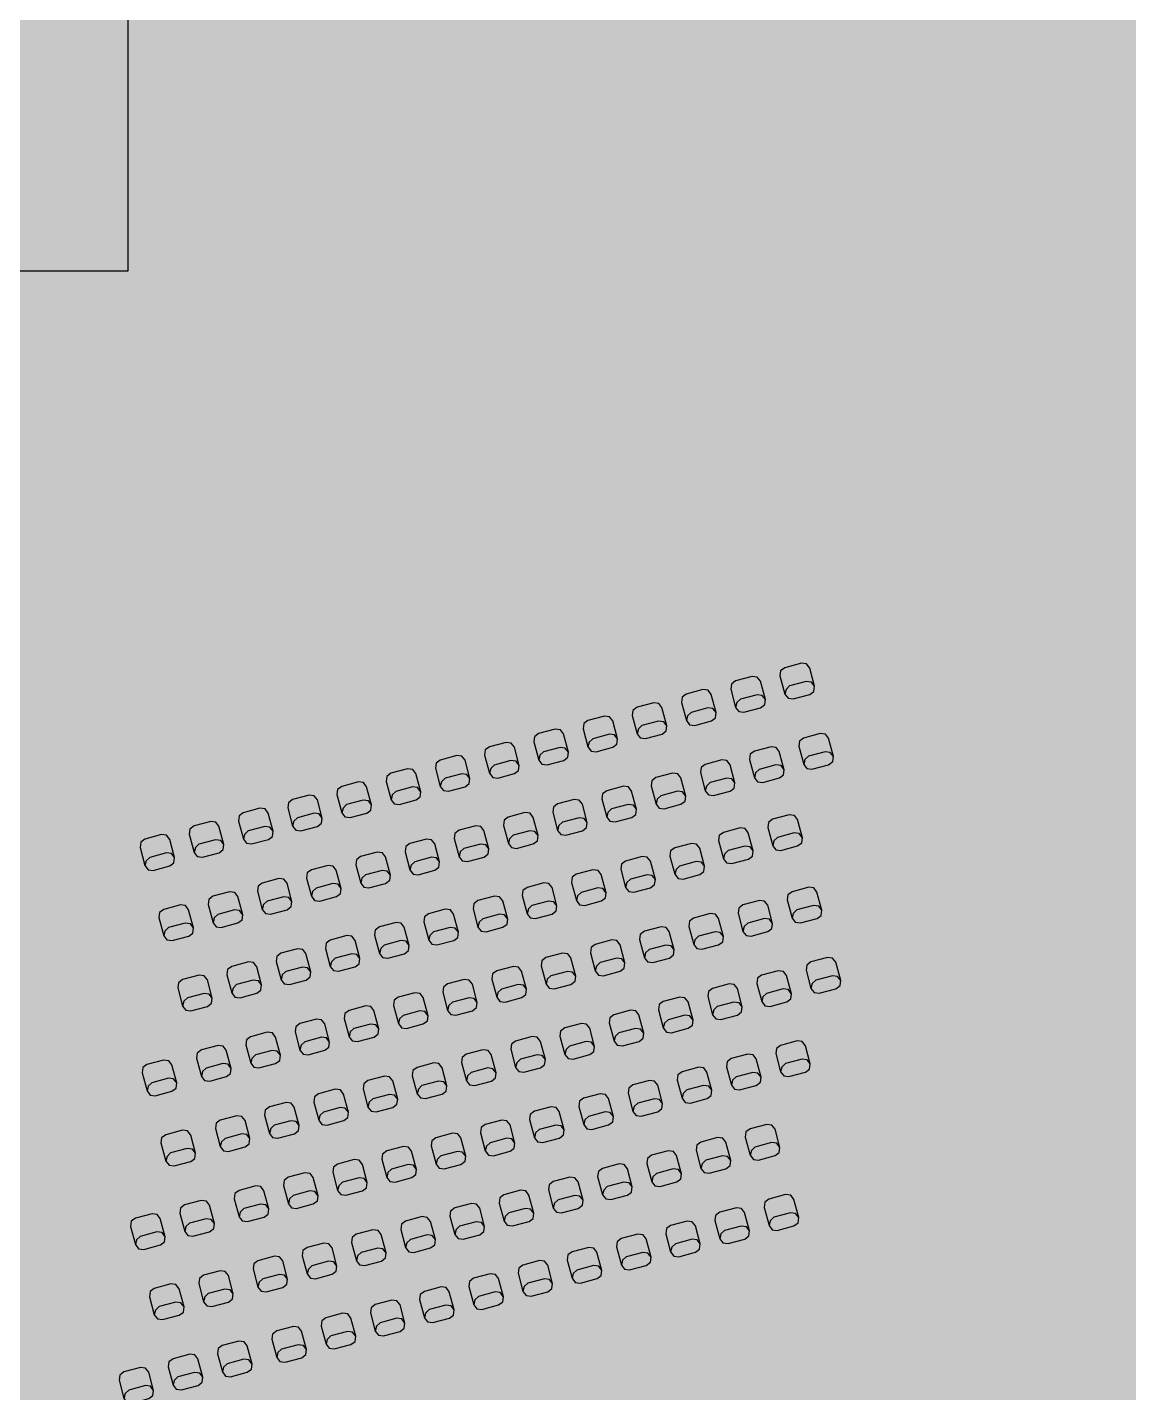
# Model space of a CAD drawing. Header units: feet. Extents: x 280 to 544, y 563 to 815.
# Drawn here: x 433 to 487.5, y 653.6 to 721.1 of the extents above; entities that cross this region are included whole.
import ezdxf

# ---------------------------------------------------------------- set-up
doc = ezdxf.new("R2010")
doc.units = ezdxf.units.FT
doc.header["$MEASUREMENT"] = 0
doc.layers.add('Background', color=7, linetype='Continuous')
doc.layers.add('Layer 1', color=7, linetype='Continuous')

msp = doc.modelspace()

# ---------------------------------------------------------------- hatches: boundary and pattern name
at = {"layer": 'Background', "lineweight": 0, "true_color": 0xe6e6e6, "transparency": 33554687}
h = msp.add_hatch(color=254, dxfattribs=at)
h.dxf.hatch_style = 1
h.paths.add_polyline_path([(491.791, 760.881), (310.541, 760.881), (310.541, 592.714), (491.791, 592.714)])

# ---------------------------------------------------------------- linework, layer by layer
at = {"layer": 'Layer 1', "color": 18, "lineweight": 25, "true_color": 0x000000}
msp.add_lwpolyline([(365.84, 728.749), (438.019, 728.749), (438.019, 709.064), (365.84, 709.064)], close=True, dxfattribs=at)
for points in [[(471.984, 688.517), (471.742, 689.418), (471.587, 689.621), (471.334, 689.654), (470.509, 689.433), (470.306, 689.278), (470.273, 689.025), (470.515, 688.123), (470.67, 687.921), (470.923, 687.887), (471.748, 688.108), (471.951, 688.264), (471.984, 688.517), (471.829, 688.719), (471.576, 688.752), (470.75, 688.531), (470.573, 688.362), (470.515, 688.123)], [(469.549, 687.864), (469.307, 688.766), (469.152, 688.968), (468.899, 689.001), (468.074, 688.78), (467.872, 688.625), (467.838, 688.372), (468.08, 687.471), (468.235, 687.268), (468.488, 687.235), (469.313, 687.456), (469.516, 687.611), (469.549, 687.864), (469.394, 688.067), (469.141, 688.1), (468.316, 687.879), (468.138, 687.709), (468.08, 687.471)], [(467.114, 687.212), (466.872, 688.113), (466.717, 688.316), (466.464, 688.349), (465.639, 688.128), (465.437, 687.973), (465.403, 687.72), (465.645, 686.818), (465.8, 686.616), (466.053, 686.582), (466.878, 686.804), (467.081, 686.959), (467.114, 687.212), (466.959, 687.414), (466.706, 687.447), (465.881, 687.226), (465.703, 687.057), (465.645, 686.818)], [(464.679, 686.559), (464.437, 687.461), (464.282, 687.663), (464.029, 687.697), (463.204, 687.475), (463.002, 687.32), (462.969, 687.067), (463.21, 686.166), (463.365, 685.963), (463.618, 685.93), (464.443, 686.151), (464.646, 686.306), (464.679, 686.559), (464.524, 686.762), (464.271, 686.795), (463.446, 686.574), (463.268, 686.405), (463.21, 686.166)], [(462.244, 685.907), (462.003, 686.809), (461.847, 687.011), (461.594, 687.044), (460.769, 686.823), (460.567, 686.668), (460.534, 686.415), (460.775, 685.513), (460.93, 685.311), (461.183, 685.278), (462.009, 685.499), (462.211, 685.654), (462.244, 685.907), (462.089, 686.109), (461.836, 686.143), (461.011, 685.922), (460.833, 685.752), (460.775, 685.513)], [(459.809, 685.255), (459.568, 686.156), (459.412, 686.359), (459.159, 686.392), (458.334, 686.171), (458.132, 686.015), (458.099, 685.762), (458.34, 684.861), (458.496, 684.658), (458.749, 684.625), (459.574, 684.846), (459.776, 685.002), (459.809, 685.255), (459.654, 685.457), (459.401, 685.49), (458.576, 685.269), (458.398, 685.1), (458.34, 684.861)], [(472.915, 685.039), (472.674, 685.941), (472.519, 686.143), (472.266, 686.177), (471.441, 685.955), (471.238, 685.8), (471.205, 685.547), (471.447, 684.646), (471.602, 684.443), (471.855, 684.41), (472.68, 684.631), (472.882, 684.786), (472.915, 685.039), (472.76, 685.242), (472.507, 685.275), (471.682, 685.054), (471.504, 684.885), (471.447, 684.646)], [(457.374, 684.602), (457.133, 685.504), (456.978, 685.706), (456.725, 685.739), (455.899, 685.518), (455.697, 685.363), (455.664, 685.11), (455.905, 684.208), (456.061, 684.006), (456.314, 683.973), (457.139, 684.194), (457.341, 684.349), (457.374, 684.602), (457.219, 684.804), (456.966, 684.838), (456.141, 684.617), (455.963, 684.447), (455.905, 684.208)], [(470.481, 684.387), (470.239, 685.288), (470.084, 685.491), (469.831, 685.524), (469.006, 685.303), (468.803, 685.148), (468.77, 684.895), (469.012, 683.993), (469.167, 683.791), (469.42, 683.758), (470.245, 683.979), (470.447, 684.134), (470.481, 684.387), (470.325, 684.589), (470.072, 684.623), (469.247, 684.402), (469.069, 684.232), (469.012, 683.993)], [(454.939, 683.95), (454.698, 684.851), (454.543, 685.054), (454.29, 685.087), (453.465, 684.866), (453.262, 684.711), (453.229, 684.458), (453.471, 683.556), (453.626, 683.354), (453.879, 683.32), (454.704, 683.541), (454.906, 683.697), (454.939, 683.95), (454.784, 684.152), (454.531, 684.185), (453.706, 683.964), (453.528, 683.795), (453.471, 683.556)], [(468.046, 683.734), (467.804, 684.636), (467.649, 684.838), (467.396, 684.872), (466.571, 684.651), (466.368, 684.495), (466.335, 684.242), (466.577, 683.341), (466.732, 683.138), (466.985, 683.105), (467.81, 683.326), (468.012, 683.481), (468.046, 683.734), (467.89, 683.937), (467.637, 683.97), (466.812, 683.749), (466.634, 683.58), (466.577, 683.341)], [(452.505, 683.297), (452.263, 684.199), (452.108, 684.401), (451.855, 684.434), (451.03, 684.213), (450.827, 684.058), (450.794, 683.805), (451.036, 682.904), (451.191, 682.701), (451.444, 682.668), (452.269, 682.889), (452.471, 683.044), (452.505, 683.297), (452.349, 683.5), (452.096, 683.533), (451.271, 683.312), (451.093, 683.142), (451.036, 682.904)], [(465.611, 683.082), (465.369, 683.984), (465.214, 684.186), (464.961, 684.219), (464.136, 683.998), (463.933, 683.843), (463.9, 683.59), (464.142, 682.688), (464.297, 682.486), (464.55, 682.453), (465.375, 682.674), (465.578, 682.829), (465.611, 683.082), (465.456, 683.284), (465.203, 683.318), (464.377, 683.097), (464.2, 682.927), (464.142, 682.688)], [(450.07, 682.645), (449.828, 683.546), (449.673, 683.749), (449.42, 683.782), (448.595, 683.561), (448.392, 683.406), (448.359, 683.153), (448.601, 682.251), (448.756, 682.049), (449.009, 682.015), (449.834, 682.237), (450.036, 682.392), (450.07, 682.645), (449.914, 682.847), (449.661, 682.88), (448.836, 682.659), (448.658, 682.49), (448.601, 682.251)], [(463.176, 682.43), (462.934, 683.331), (462.779, 683.534), (462.526, 683.567), (461.701, 683.346), (461.499, 683.191), (461.465, 682.938), (461.707, 682.036), (461.862, 681.834), (462.115, 681.8), (462.94, 682.021), (463.143, 682.177), (463.176, 682.43), (463.021, 682.632), (462.768, 682.665), (461.943, 682.444), (461.765, 682.275), (461.707, 682.036)], [(447.635, 681.992), (447.393, 682.894), (447.238, 683.096), (446.985, 683.13), (446.16, 682.908), (445.957, 682.753), (445.924, 682.5), (446.166, 681.599), (446.321, 681.396), (446.574, 681.363), (447.399, 681.584), (447.601, 681.739), (447.635, 681.992), (447.479, 682.195), (447.226, 682.228), (446.401, 682.007), (446.223, 681.838), (446.166, 681.599)], [(460.741, 681.777), (460.499, 682.679), (460.344, 682.881), (460.091, 682.914), (459.266, 682.693), (459.064, 682.538), (459.03, 682.285), (459.272, 681.383), (459.427, 681.181), (459.68, 681.148), (460.505, 681.369), (460.708, 681.524), (460.741, 681.777), (460.586, 681.98), (460.333, 682.013), (459.508, 681.792), (459.33, 681.622), (459.272, 681.383)], [(445.2, 681.34), (444.958, 682.242), (444.803, 682.444), (444.55, 682.477), (443.725, 682.256), (443.522, 682.101), (443.489, 681.848), (443.731, 680.946), (443.886, 680.744), (444.139, 680.711), (444.964, 680.932), (445.167, 681.087), (445.2, 681.34), (445.045, 681.542), (444.792, 681.576), (443.966, 681.355), (443.789, 681.185), (443.731, 680.946)], [(458.306, 681.125), (458.064, 682.026), (457.909, 682.229), (457.656, 682.262), (456.831, 682.041), (456.629, 681.886), (456.596, 681.633), (456.837, 680.731), (456.992, 680.529), (457.245, 680.495), (458.07, 680.717), (458.273, 680.872), (458.306, 681.125), (458.151, 681.327), (457.898, 681.36), (457.073, 681.139), (456.895, 680.97), (456.837, 680.731)], [(471.382, 681.021), (471.141, 681.923), (470.986, 682.125), (470.733, 682.158), (469.908, 681.937), (469.705, 681.782), (469.672, 681.529), (469.914, 680.627), (470.069, 680.425), (470.322, 680.392), (471.147, 680.613), (471.349, 680.768), (471.382, 681.021), (471.227, 681.223), (470.974, 681.257), (470.149, 681.036), (469.971, 680.866), (469.914, 680.627)], [(442.765, 680.687), (442.523, 681.589), (442.368, 681.791), (442.115, 681.825), (441.29, 681.604), (441.088, 681.448), (441.054, 681.195), (441.296, 680.294), (441.451, 680.091), (441.704, 680.058), (442.529, 680.279), (442.732, 680.434), (442.765, 680.687), (442.61, 680.89), (442.357, 680.923), (441.532, 680.702), (441.354, 680.533), (441.296, 680.294)], [(455.871, 680.472), (455.63, 681.374), (455.474, 681.576), (455.221, 681.61), (454.396, 681.388), (454.194, 681.233), (454.161, 680.98), (454.402, 680.079), (454.557, 679.876), (454.81, 679.843), (455.636, 680.064), (455.838, 680.219), (455.871, 680.472), (455.716, 680.675), (455.463, 680.708), (454.638, 680.487), (454.46, 680.318), (454.402, 680.079)], [(468.948, 680.369), (468.706, 681.27), (468.551, 681.473), (468.298, 681.506), (467.473, 681.285), (467.27, 681.129), (467.237, 680.876), (467.479, 679.975), (467.634, 679.772), (467.887, 679.739), (468.712, 679.96), (468.914, 680.116), (468.948, 680.369), (468.792, 680.571), (468.539, 680.604), (467.714, 680.383), (467.536, 680.214), (467.479, 679.975)], [(440.33, 680.035), (440.088, 680.937), (439.933, 681.139), (439.68, 681.172), (438.855, 680.951), (438.653, 680.796), (438.619, 680.543), (438.861, 679.641), (439.016, 679.439), (439.269, 679.406), (440.094, 679.627), (440.297, 679.782), (440.33, 680.035), (440.175, 680.237), (439.922, 680.271), (439.097, 680.05), (438.919, 679.88), (438.861, 679.641)], [(453.436, 679.82), (453.195, 680.721), (453.039, 680.924), (452.786, 680.957), (451.961, 680.736), (451.759, 680.581), (451.726, 680.328), (451.967, 679.426), (452.123, 679.224), (452.376, 679.191), (453.201, 679.412), (453.403, 679.567), (453.436, 679.82), (453.281, 680.022), (453.028, 680.056), (452.203, 679.835), (452.025, 679.665), (451.967, 679.426)], [(466.543, 679.605), (466.301, 680.506), (466.146, 680.709), (465.893, 680.742), (465.068, 680.521), (464.865, 680.366), (464.832, 680.113), (465.074, 679.211), (465.229, 679.009), (465.482, 678.975), (466.307, 679.197), (466.509, 679.352), (466.543, 679.605), (466.387, 679.807), (466.134, 679.84), (465.309, 679.619), (465.131, 679.45), (465.074, 679.211)], [(451.001, 679.167), (450.76, 680.069), (450.605, 680.271), (450.352, 680.305), (449.526, 680.084), (449.324, 679.928), (449.291, 679.675), (449.532, 678.774), (449.688, 678.571), (449.941, 678.538), (450.766, 678.759), (450.968, 678.914), (451.001, 679.167), (450.846, 679.37), (450.593, 679.403), (449.768, 679.182), (449.59, 679.013), (449.532, 678.774)], [(464.108, 678.952), (463.866, 679.854), (463.711, 680.056), (463.458, 680.089), (462.633, 679.868), (462.43, 679.713), (462.397, 679.46), (462.639, 678.559), (462.794, 678.356), (463.047, 678.323), (463.872, 678.544), (464.074, 678.699), (464.108, 678.952), (463.952, 679.155), (463.699, 679.188), (462.874, 678.967), (462.696, 678.797), (462.639, 678.559)], [(448.566, 678.515), (448.325, 679.417), (448.17, 679.619), (447.917, 679.652), (447.092, 679.431), (446.889, 679.276), (446.856, 679.023), (447.098, 678.121), (447.253, 677.919), (447.506, 677.886), (448.331, 678.107), (448.533, 678.262), (448.566, 678.515), (448.411, 678.717), (448.158, 678.751), (447.333, 678.53), (447.155, 678.36), (447.098, 678.121)], [(461.673, 678.3), (461.431, 679.201), (461.276, 679.404), (461.023, 679.437), (460.198, 679.216), (459.995, 679.061), (459.962, 678.808), (460.204, 677.906), (460.359, 677.704), (460.612, 677.671), (461.437, 677.892), (461.64, 678.047), (461.673, 678.3), (461.518, 678.502), (461.265, 678.536), (460.439, 678.315), (460.262, 678.145), (460.204, 677.906)], [(446.132, 677.863), (445.89, 678.764), (445.735, 678.967), (445.482, 679), (444.657, 678.779), (444.454, 678.623), (444.421, 678.37), (444.663, 677.469), (444.818, 677.266), (445.071, 677.233), (445.896, 677.454), (446.098, 677.61), (446.132, 677.863), (445.976, 678.065), (445.723, 678.098), (444.898, 677.877), (444.72, 677.708), (444.663, 677.469)], [(459.238, 677.647), (458.996, 678.549), (458.841, 678.751), (458.588, 678.785), (457.763, 678.564), (457.561, 678.408), (457.527, 678.155), (457.769, 677.254), (457.924, 677.051), (458.177, 677.018), (459.002, 677.239), (459.205, 677.394), (459.238, 677.647), (459.083, 677.85), (458.83, 677.883), (458.005, 677.662), (457.827, 677.493), (457.769, 677.254)], [(472.344, 677.432), (472.102, 678.334), (471.947, 678.536), (471.694, 678.569), (470.869, 678.348), (470.667, 678.193), (470.634, 677.94), (470.875, 677.039), (471.03, 676.836), (471.283, 676.803), (472.108, 677.024), (472.311, 677.179), (472.344, 677.432), (472.189, 677.635), (471.936, 677.668), (471.111, 677.447), (470.933, 677.277), (470.875, 677.039)], [(443.697, 677.21), (443.455, 678.112), (443.3, 678.314), (443.047, 678.347), (442.222, 678.126), (442.019, 677.971), (441.986, 677.718), (442.228, 676.816), (442.383, 676.614), (442.636, 676.581), (443.461, 676.802), (443.663, 676.957), (443.697, 677.21), (443.541, 677.413), (443.288, 677.446), (442.463, 677.225), (442.285, 677.055), (442.228, 676.816)], [(456.803, 676.995), (456.561, 677.897), (456.406, 678.099), (456.153, 678.132), (455.328, 677.911), (455.126, 677.756), (455.092, 677.503), (455.334, 676.601), (455.489, 676.399), (455.742, 676.366), (456.567, 676.587), (456.77, 676.742), (456.803, 676.995), (456.648, 677.197), (456.395, 677.231), (455.57, 677.01), (455.392, 676.84), (455.334, 676.601)], [(469.909, 676.78), (469.668, 677.681), (469.512, 677.884), (469.259, 677.917), (468.434, 677.696), (468.232, 677.541), (468.199, 677.288), (468.44, 676.386), (468.595, 676.184), (468.848, 676.15), (469.674, 676.372), (469.876, 676.527), (469.909, 676.78), (469.754, 676.982), (469.501, 677.015), (468.676, 676.794), (468.498, 676.625), (468.44, 676.386)], [(441.262, 676.558), (441.02, 677.459), (440.865, 677.662), (440.612, 677.695), (439.787, 677.474), (439.584, 677.319), (439.551, 677.066), (439.793, 676.164), (439.948, 675.962), (440.201, 675.928), (441.026, 676.15), (441.229, 676.305), (441.262, 676.558), (441.107, 676.76), (440.854, 676.793), (440.028, 676.572), (439.851, 676.403), (439.793, 676.164)], [(454.368, 676.343), (454.126, 677.244), (453.971, 677.447), (453.718, 677.48), (452.893, 677.259), (452.691, 677.103), (452.658, 676.85), (452.899, 675.949), (453.054, 675.746), (453.307, 675.713), (454.132, 675.934), (454.335, 676.09), (454.368, 676.343), (454.213, 676.545), (453.96, 676.578), (453.135, 676.357), (452.957, 676.188), (452.899, 675.949)], [(467.474, 676.127), (467.233, 677.029), (467.077, 677.231), (466.824, 677.265), (465.999, 677.043), (465.797, 676.888), (465.764, 676.635), (466.005, 675.734), (466.161, 675.531), (466.414, 675.498), (467.239, 675.719), (467.441, 675.874), (467.474, 676.127), (467.319, 676.33), (467.066, 676.363), (466.241, 676.142), (466.063, 675.973), (466.005, 675.734)], [(451.933, 675.69), (451.691, 676.592), (451.536, 676.794), (451.283, 676.827), (450.458, 676.606), (450.256, 676.451), (450.223, 676.198), (450.464, 675.296), (450.619, 675.094), (450.872, 675.061), (451.697, 675.282), (451.9, 675.437), (451.933, 675.69), (451.778, 675.893), (451.525, 675.926), (450.7, 675.705), (450.522, 675.535), (450.464, 675.296)], [(465.039, 675.475), (464.798, 676.377), (464.643, 676.579), (464.39, 676.612), (463.564, 676.391), (463.362, 676.236), (463.329, 675.983), (463.57, 675.081), (463.726, 674.879), (463.979, 674.846), (464.804, 675.067), (465.006, 675.222), (465.039, 675.475), (464.884, 675.677), (464.631, 675.711), (463.806, 675.49), (463.628, 675.32), (463.57, 675.081)], [(449.498, 675.038), (449.257, 675.939), (449.101, 676.142), (448.848, 676.175), (448.023, 675.954), (447.821, 675.799), (447.788, 675.546), (448.029, 674.644), (448.184, 674.442), (448.437, 674.408), (449.263, 674.629), (449.465, 674.785), (449.498, 675.038), (449.343, 675.24), (449.09, 675.273), (448.265, 675.052), (448.087, 674.883), (448.029, 674.644)], [(462.604, 674.823), (462.363, 675.724), (462.208, 675.927), (461.955, 675.96), (461.13, 675.739), (460.927, 675.583), (460.894, 675.33), (461.136, 674.429), (461.291, 674.226), (461.544, 674.193), (462.369, 674.414), (462.571, 674.57), (462.604, 674.823), (462.449, 675.025), (462.196, 675.058), (461.371, 674.837), (461.193, 674.668), (461.136, 674.429)], [(447.063, 674.385), (446.822, 675.287), (446.666, 675.489), (446.413, 675.522), (445.588, 675.301), (445.386, 675.146), (445.353, 674.893), (445.594, 673.992), (445.75, 673.789), (446.003, 673.756), (446.828, 673.977), (447.03, 674.132), (447.063, 674.385), (446.908, 674.588), (446.655, 674.621), (445.83, 674.4), (445.652, 674.23), (445.594, 673.992)], [(460.17, 674.17), (459.928, 675.072), (459.773, 675.274), (459.52, 675.307), (458.695, 675.086), (458.492, 674.931), (458.459, 674.678), (458.701, 673.776), (458.856, 673.574), (459.109, 673.541), (459.934, 673.762), (460.136, 673.917), (460.17, 674.17), (460.014, 674.372), (459.761, 674.406), (458.936, 674.185), (458.758, 674.015), (458.701, 673.776)], [(444.628, 673.733), (444.387, 674.634), (444.232, 674.837), (443.979, 674.87), (443.153, 674.649), (442.951, 674.494), (442.918, 674.241), (443.159, 673.339), (443.315, 673.137), (443.568, 673.104), (444.393, 673.325), (444.595, 673.48), (444.628, 673.733), (444.473, 673.935), (444.22, 673.969), (443.395, 673.748), (443.217, 673.578), (443.159, 673.339)], [(457.735, 673.518), (457.493, 674.419), (457.338, 674.622), (457.085, 674.655), (456.26, 674.434), (456.057, 674.279), (456.024, 674.026), (456.266, 673.124), (456.421, 672.922), (456.674, 672.888), (457.499, 673.109), (457.701, 673.265), (457.735, 673.518), (457.579, 673.72), (457.326, 673.753), (456.501, 673.532), (456.323, 673.363), (456.266, 673.124)], [(470.841, 673.302), (470.599, 674.204), (470.444, 674.406), (470.191, 674.44), (469.366, 674.219), (469.164, 674.063), (469.13, 673.81), (469.372, 672.909), (469.527, 672.706), (469.78, 672.673), (470.605, 672.894), (470.808, 673.049), (470.841, 673.302), (470.686, 673.505), (470.433, 673.538), (469.608, 673.317), (469.43, 673.148), (469.372, 672.909)], [(473.276, 673.955), (473.034, 674.856), (472.879, 675.059), (472.626, 675.092), (471.801, 674.871), (471.599, 674.716), (471.565, 674.463), (471.807, 673.561), (471.962, 673.359), (472.215, 673.326), (473.04, 673.547), (473.243, 673.702), (473.276, 673.955), (473.121, 674.157), (472.868, 674.191), (472.043, 673.97), (471.865, 673.8), (471.807, 673.561)], [(442.193, 673.08), (441.952, 673.982), (441.797, 674.184), (441.544, 674.218), (440.719, 673.996), (440.516, 673.841), (440.483, 673.588), (440.725, 672.687), (440.88, 672.484), (441.133, 672.451), (441.958, 672.672), (442.16, 672.827), (442.193, 673.08), (442.038, 673.283), (441.785, 673.316), (440.96, 673.095), (440.782, 672.926), (440.725, 672.687)], [(455.3, 672.865), (455.058, 673.767), (454.903, 673.969), (454.65, 674.002), (453.825, 673.781), (453.622, 673.626), (453.589, 673.373), (453.831, 672.472), (453.986, 672.269), (454.239, 672.236), (455.064, 672.457), (455.267, 672.612), (455.3, 672.865), (455.145, 673.068), (454.892, 673.101), (454.066, 672.88), (453.889, 672.71), (453.831, 672.472)], [(468.406, 672.65), (468.164, 673.552), (468.009, 673.754), (467.756, 673.787), (466.931, 673.566), (466.729, 673.411), (466.696, 673.158), (466.937, 672.256), (467.092, 672.054), (467.345, 672.021), (468.17, 672.242), (468.373, 672.397), (468.406, 672.65), (468.251, 672.852), (467.998, 672.886), (467.173, 672.665), (466.995, 672.495), (466.937, 672.256)], [(452.865, 672.213), (452.623, 673.114), (452.468, 673.317), (452.215, 673.35), (451.39, 673.129), (451.188, 672.974), (451.154, 672.721), (451.396, 671.819), (451.551, 671.617), (451.804, 671.583), (452.629, 671.805), (452.832, 671.96), (452.865, 672.213), (452.71, 672.415), (452.457, 672.448), (451.632, 672.227), (451.454, 672.058), (451.396, 671.819)], [(465.971, 671.998), (465.73, 672.899), (465.574, 673.102), (465.321, 673.135), (464.496, 672.914), (464.294, 672.759), (464.261, 672.506), (464.502, 671.604), (464.657, 671.402), (464.91, 671.368), (465.736, 671.589), (465.938, 671.745), (465.971, 671.998), (465.816, 672.2), (465.563, 672.233), (464.738, 672.012), (464.56, 671.843), (464.502, 671.604)], [(450.43, 671.56), (450.188, 672.462), (450.033, 672.664), (449.78, 672.698), (448.955, 672.476), (448.753, 672.321), (448.719, 672.068), (448.961, 671.167), (449.116, 670.964), (449.369, 670.931), (450.194, 671.152), (450.397, 671.307), (450.43, 671.56), (450.275, 671.763), (450.022, 671.796), (449.197, 671.575), (449.019, 671.406), (448.961, 671.167)], [(463.536, 671.345), (463.295, 672.247), (463.139, 672.449), (462.886, 672.482), (462.061, 672.261), (461.859, 672.106), (461.826, 671.853), (462.067, 670.951), (462.223, 670.749), (462.476, 670.716), (463.301, 670.937), (463.503, 671.092), (463.536, 671.345), (463.381, 671.548), (463.128, 671.581), (462.303, 671.36), (462.125, 671.19), (462.067, 670.951)], [(447.995, 670.908), (447.753, 671.81), (447.598, 672.012), (447.345, 672.045), (446.52, 671.824), (446.318, 671.669), (446.285, 671.416), (446.526, 670.514), (446.681, 670.312), (446.934, 670.279), (447.759, 670.5), (447.962, 670.655), (447.995, 670.908), (447.84, 671.11), (447.587, 671.144), (446.762, 670.923), (446.584, 670.753), (446.526, 670.514)], [(461.101, 670.693), (460.86, 671.594), (460.705, 671.797), (460.452, 671.83), (459.626, 671.609), (459.424, 671.454), (459.391, 671.201), (459.632, 670.299), (459.788, 670.097), (460.041, 670.063), (460.866, 670.285), (461.068, 670.44), (461.101, 670.693), (460.946, 670.895), (460.693, 670.928), (459.868, 670.707), (459.69, 670.538), (459.632, 670.299)], [(445.56, 670.255), (445.319, 671.157), (445.163, 671.359), (444.91, 671.393), (444.085, 671.172), (443.883, 671.016), (443.85, 670.763), (444.091, 669.862), (444.246, 669.659), (444.499, 669.626), (445.325, 669.847), (445.527, 670.002), (445.56, 670.255), (445.405, 670.458), (445.152, 670.491), (444.327, 670.27), (444.149, 670.101), (444.091, 669.862)], [(458.666, 670.04), (458.425, 670.942), (458.27, 671.144), (458.017, 671.178), (457.192, 670.956), (456.989, 670.801), (456.956, 670.548), (457.198, 669.647), (457.353, 669.444), (457.606, 669.411), (458.431, 669.632), (458.633, 669.787), (458.666, 670.04), (458.511, 670.243), (458.258, 670.276), (457.433, 670.055), (457.255, 669.886), (457.198, 669.647)], [(443.125, 669.603), (442.884, 670.505), (442.728, 670.707), (442.475, 670.74), (441.65, 670.519), (441.448, 670.364), (441.415, 670.111), (441.656, 669.209), (441.812, 669.007), (442.065, 668.974), (442.89, 669.195), (443.092, 669.35), (443.125, 669.603), (442.97, 669.805), (442.717, 669.839), (441.892, 669.618), (441.714, 669.448), (441.656, 669.209)], [(456.231, 669.388), (455.99, 670.289), (455.835, 670.492), (455.582, 670.525), (454.757, 670.304), (454.554, 670.149), (454.521, 669.896), (454.763, 668.994), (454.918, 668.792), (455.171, 668.759), (455.996, 668.98), (456.198, 669.135), (456.231, 669.388), (456.076, 669.59), (455.823, 669.624), (454.998, 669.403), (454.82, 669.233), (454.763, 668.994)], [(471.773, 669.825), (471.531, 670.727), (471.376, 670.929), (471.123, 670.962), (470.298, 670.741), (470.095, 670.586), (470.062, 670.333), (470.304, 669.431), (470.459, 669.229), (470.712, 669.196), (471.537, 669.417), (471.739, 669.572), (471.773, 669.825), (471.617, 670.028), (471.364, 670.061), (470.539, 669.84), (470.361, 669.67), (470.304, 669.431)], [(440.433, 668.882), (440.191, 669.783), (440.036, 669.986), (439.783, 670.019), (438.958, 669.798), (438.756, 669.643), (438.722, 669.39), (438.964, 668.488), (439.119, 668.286), (439.372, 668.252), (440.197, 668.473), (440.4, 668.629), (440.433, 668.882), (440.278, 669.084), (440.025, 669.117), (439.2, 668.896), (439.022, 668.727), (438.964, 668.488)], [(453.797, 668.735), (453.555, 669.637), (453.4, 669.839), (453.147, 669.873), (452.322, 669.652), (452.119, 669.496), (452.086, 669.243), (452.328, 668.342), (452.483, 668.139), (452.736, 668.106), (453.561, 668.327), (453.763, 668.482), (453.797, 668.735), (453.641, 668.938), (453.388, 668.971), (452.563, 668.75), (452.385, 668.581), (452.328, 668.342)], [(469.338, 669.173), (469.096, 670.074), (468.941, 670.277), (468.688, 670.31), (467.863, 670.089), (467.66, 669.934), (467.627, 669.681), (467.869, 668.779), (468.024, 668.577), (468.277, 668.543), (469.102, 668.765), (469.305, 668.92), (469.338, 669.173), (469.183, 669.375), (468.93, 669.408), (468.104, 669.187), (467.927, 669.018), (467.869, 668.779)], [(451.362, 668.083), (451.12, 668.985), (450.965, 669.187), (450.712, 669.22), (449.887, 668.999), (449.684, 668.844), (449.651, 668.591), (449.893, 667.689), (450.048, 667.487), (450.301, 667.454), (451.126, 667.675), (451.328, 667.83), (451.362, 668.083), (451.206, 668.285), (450.953, 668.319), (450.128, 668.098), (449.95, 667.928), (449.893, 667.689)], [(466.903, 668.52), (466.661, 669.422), (466.506, 669.624), (466.253, 669.657), (465.428, 669.436), (465.226, 669.281), (465.192, 669.028), (465.434, 668.127), (465.589, 667.924), (465.842, 667.891), (466.667, 668.112), (466.87, 668.267), (466.903, 668.52), (466.748, 668.723), (466.495, 668.756), (465.67, 668.535), (465.492, 668.365), (465.434, 668.127)], [(448.927, 667.431), (448.685, 668.332), (448.53, 668.535), (448.277, 668.568), (447.452, 668.347), (447.249, 668.191), (447.216, 667.938), (447.458, 667.037), (447.613, 666.834), (447.866, 666.801), (448.691, 667.022), (448.894, 667.178), (448.927, 667.431), (448.772, 667.633), (448.519, 667.666), (447.693, 667.445), (447.516, 667.276), (447.458, 667.037)], [(462.033, 667.215), (461.791, 668.117), (461.636, 668.319), (461.383, 668.353), (460.558, 668.132), (460.356, 667.976), (460.323, 667.723), (460.564, 666.822), (460.719, 666.619), (460.972, 666.586), (461.797, 666.807), (462, 666.962), (462.033, 667.215), (461.878, 667.418), (461.625, 667.451), (460.8, 667.23), (460.622, 667.061), (460.564, 666.822)], [(464.468, 667.868), (464.226, 668.769), (464.071, 668.972), (463.818, 669.005), (462.993, 668.784), (462.791, 668.629), (462.757, 668.376), (462.999, 667.474), (463.154, 667.272), (463.407, 667.239), (464.232, 667.46), (464.435, 667.615), (464.468, 667.868), (464.313, 668.07), (464.06, 668.104), (463.235, 667.883), (463.057, 667.713), (462.999, 667.474)], [(446.492, 666.778), (446.25, 667.68), (446.095, 667.882), (445.842, 667.915), (445.017, 667.694), (444.815, 667.539), (444.781, 667.286), (445.023, 666.384), (445.178, 666.182), (445.431, 666.149), (446.256, 666.37), (446.459, 666.525), (446.492, 666.778), (446.337, 666.981), (446.084, 667.014), (445.259, 666.793), (445.081, 666.623), (445.023, 666.384)], [(459.598, 666.563), (459.357, 667.465), (459.201, 667.667), (458.948, 667.7), (458.123, 667.479), (457.921, 667.324), (457.888, 667.071), (458.129, 666.169), (458.284, 665.967), (458.537, 665.934), (459.363, 666.155), (459.565, 666.31), (459.598, 666.563), (459.443, 666.765), (459.19, 666.799), (458.365, 666.578), (458.187, 666.408), (458.129, 666.169)], [(444.057, 666.126), (443.815, 667.027), (443.66, 667.23), (443.407, 667.263), (442.582, 667.042), (442.38, 666.887), (442.346, 666.634), (442.588, 665.732), (442.743, 665.53), (442.996, 665.496), (443.821, 665.718), (444.024, 665.873), (444.057, 666.126), (443.902, 666.328), (443.649, 666.361), (442.824, 666.14), (442.646, 665.971), (442.588, 665.732)], [(457.163, 665.911), (456.922, 666.812), (456.766, 667.015), (456.513, 667.048), (455.688, 666.827), (455.486, 666.671), (455.453, 666.418), (455.694, 665.517), (455.85, 665.314), (456.103, 665.281), (456.928, 665.502), (457.13, 665.658), (457.163, 665.911), (457.008, 666.113), (456.755, 666.146), (455.93, 665.925), (455.752, 665.756), (455.694, 665.517)], [(441.365, 665.404), (441.123, 666.306), (440.968, 666.508), (440.715, 666.542), (439.89, 666.32), (439.687, 666.165), (439.654, 665.912), (439.896, 665.011), (440.051, 664.808), (440.304, 664.775), (441.129, 664.996), (441.331, 665.151), (441.365, 665.404), (441.209, 665.607), (440.956, 665.64), (440.131, 665.419), (439.953, 665.25), (439.896, 665.011)], [(454.728, 665.258), (454.487, 666.16), (454.332, 666.362), (454.079, 666.395), (453.253, 666.174), (453.051, 666.019), (453.018, 665.766), (453.259, 664.864), (453.415, 664.662), (453.668, 664.629), (454.493, 664.85), (454.695, 665.005), (454.728, 665.258), (454.573, 665.461), (454.32, 665.494), (453.495, 665.273), (453.317, 665.103), (453.259, 664.864)], [(470.27, 665.695), (470.028, 666.597), (469.873, 666.799), (469.62, 666.833), (468.795, 666.611), (468.592, 666.456), (468.559, 666.203), (468.801, 665.302), (468.956, 665.099), (469.209, 665.066), (470.034, 665.287), (470.236, 665.442), (470.27, 665.695), (470.114, 665.898), (469.861, 665.931), (469.036, 665.71), (468.858, 665.541), (468.801, 665.302)], [(452.293, 664.606), (452.052, 665.507), (451.897, 665.71), (451.644, 665.743), (450.819, 665.522), (450.616, 665.367), (450.583, 665.114), (450.825, 664.212), (450.98, 664.01), (451.233, 663.976), (452.058, 664.197), (452.26, 664.353), (452.293, 664.606), (452.138, 664.808), (451.885, 664.841), (451.06, 664.62), (450.882, 664.451), (450.825, 664.212)], [(467.835, 665.043), (467.593, 665.945), (467.438, 666.147), (467.185, 666.18), (466.36, 665.959), (466.157, 665.804), (466.124, 665.551), (466.366, 664.649), (466.521, 664.447), (466.774, 664.414), (467.599, 664.635), (467.801, 664.79), (467.835, 665.043), (467.679, 665.245), (467.426, 665.279), (466.601, 665.058), (466.423, 664.888), (466.366, 664.649)], [(449.859, 663.953), (449.617, 664.855), (449.462, 665.057), (449.209, 665.09), (448.384, 664.869), (448.181, 664.714), (448.148, 664.461), (448.39, 663.56), (448.545, 663.357), (448.798, 663.324), (449.623, 663.545), (449.825, 663.7), (449.859, 663.953), (449.703, 664.156), (449.45, 664.189), (448.625, 663.968), (448.447, 663.798), (448.39, 663.56)], [(465.4, 664.391), (465.158, 665.292), (465.003, 665.495), (464.75, 665.528), (463.925, 665.307), (463.722, 665.151), (463.689, 664.898), (463.931, 663.997), (464.086, 663.794), (464.339, 663.761), (465.164, 663.982), (465.367, 664.138), (465.4, 664.391), (465.245, 664.593), (464.992, 664.626), (464.166, 664.405), (463.989, 664.236), (463.931, 663.997)], [(447.424, 663.301), (447.182, 664.202), (447.027, 664.405), (446.774, 664.438), (445.949, 664.217), (445.746, 664.062), (445.713, 663.809), (445.955, 662.907), (446.11, 662.705), (446.363, 662.672), (447.188, 662.893), (447.39, 663.048), (447.424, 663.301), (447.268, 663.503), (447.015, 663.537), (446.19, 663.316), (446.012, 663.146), (445.955, 662.907)], [(462.965, 663.738), (462.723, 664.64), (462.568, 664.842), (462.315, 664.875), (461.49, 664.654), (461.288, 664.499), (461.254, 664.246), (461.496, 663.344), (461.651, 663.142), (461.904, 663.109), (462.729, 663.33), (462.932, 663.485), (462.965, 663.738), (462.81, 663.94), (462.557, 663.974), (461.732, 663.753), (461.554, 663.583), (461.496, 663.344)], [(444.989, 662.648), (444.747, 663.55), (444.592, 663.752), (444.339, 663.786), (443.514, 663.564), (443.311, 663.409), (443.278, 663.156), (443.52, 662.255), (443.675, 662.052), (443.928, 662.019), (444.753, 662.24), (444.956, 662.395), (444.989, 662.648), (444.834, 662.851), (444.581, 662.884), (443.755, 662.663), (443.578, 662.494), (443.52, 662.255)], [(460.53, 663.086), (460.288, 663.987), (460.133, 664.19), (459.88, 664.223), (459.055, 664.002), (458.853, 663.847), (458.819, 663.594), (459.061, 662.692), (459.216, 662.49), (459.469, 662.456), (460.294, 662.677), (460.497, 662.833), (460.53, 663.086), (460.375, 663.288), (460.122, 663.321), (459.297, 663.1), (459.119, 662.931), (459.061, 662.692)], [(442.296, 661.927), (442.055, 662.829), (441.9, 663.031), (441.647, 663.064), (440.821, 662.843), (440.619, 662.688), (440.586, 662.435), (440.827, 661.533), (440.983, 661.331), (441.236, 661.298), (442.061, 661.519), (442.263, 661.674), (442.296, 661.927), (442.141, 662.129), (441.888, 662.163), (441.063, 661.942), (440.885, 661.772), (440.827, 661.533)], [(458.095, 662.433), (457.853, 663.335), (457.698, 663.537), (457.445, 663.57), (456.62, 663.349), (456.418, 663.194), (456.384, 662.941), (456.626, 662.04), (456.781, 661.837), (457.034, 661.804), (457.859, 662.025), (458.062, 662.18), (458.095, 662.433), (457.94, 662.636), (457.687, 662.669), (456.862, 662.448), (456.684, 662.278), (456.626, 662.04)], [(471.201, 662.218), (470.96, 663.12), (470.804, 663.322), (470.551, 663.355), (469.726, 663.134), (469.524, 662.979), (469.491, 662.726), (469.732, 661.824), (469.888, 661.622), (470.141, 661.589), (470.966, 661.81), (471.168, 661.965), (471.201, 662.218), (471.046, 662.42), (470.793, 662.454), (469.968, 662.233), (469.79, 662.063), (469.732, 661.824)], [(439.861, 661.275), (439.62, 662.176), (439.465, 662.379), (439.212, 662.412), (438.387, 662.191), (438.184, 662.035), (438.151, 661.782), (438.393, 660.881), (438.548, 660.678), (438.801, 660.645), (439.626, 660.866), (439.828, 661.022), (439.861, 661.275), (439.706, 661.477), (439.453, 661.51), (438.628, 661.289), (438.45, 661.12), (438.393, 660.881)], [(453.225, 661.128), (452.984, 662.03), (452.828, 662.232), (452.575, 662.266), (451.75, 662.044), (451.548, 661.889), (451.515, 661.636), (451.756, 660.735), (451.911, 660.532), (452.164, 660.499), (452.99, 660.72), (453.192, 660.875), (453.225, 661.128), (453.07, 661.331), (452.817, 661.364), (451.992, 661.143), (451.814, 660.974), (451.756, 660.735)], [(455.66, 661.781), (455.418, 662.682), (455.263, 662.885), (455.01, 662.918), (454.185, 662.697), (453.983, 662.542), (453.95, 662.289), (454.191, 661.387), (454.346, 661.185), (454.599, 661.151), (455.424, 661.373), (455.627, 661.528), (455.66, 661.781), (455.505, 661.983), (455.252, 662.016), (454.427, 661.795), (454.249, 661.626), (454.191, 661.387)], [(468.766, 661.566), (468.525, 662.467), (468.37, 662.67), (468.117, 662.703), (467.291, 662.482), (467.089, 662.327), (467.056, 662.074), (467.297, 661.172), (467.453, 660.97), (467.706, 660.936), (468.531, 661.157), (468.733, 661.313), (468.766, 661.566), (468.611, 661.768), (468.358, 661.801), (467.533, 661.58), (467.355, 661.411), (467.297, 661.172)], [(450.79, 660.476), (450.549, 661.378), (450.393, 661.58), (450.14, 661.613), (449.315, 661.392), (449.113, 661.237), (449.08, 660.984), (449.321, 660.082), (449.477, 659.88), (449.73, 659.847), (450.555, 660.068), (450.757, 660.223), (450.79, 660.476), (450.635, 660.678), (450.382, 660.712), (449.557, 660.491), (449.379, 660.321), (449.321, 660.082)], [(466.331, 660.913), (466.09, 661.815), (465.935, 662.017), (465.682, 662.05), (464.857, 661.829), (464.654, 661.674), (464.621, 661.421), (464.863, 660.519), (465.018, 660.317), (465.271, 660.284), (466.096, 660.505), (466.298, 660.66), (466.331, 660.913), (466.176, 661.116), (465.923, 661.149), (465.098, 660.928), (464.92, 660.758), (464.863, 660.519)], [(448.355, 659.823), (448.114, 660.725), (447.959, 660.927), (447.706, 660.961), (446.88, 660.74), (446.678, 660.584), (446.645, 660.331), (446.886, 659.43), (447.042, 659.227), (447.295, 659.194), (448.12, 659.415), (448.322, 659.57), (448.355, 659.823), (448.2, 660.026), (447.947, 660.059), (447.122, 659.838), (446.944, 659.669), (446.886, 659.43)], [(463.897, 660.261), (463.655, 661.162), (463.5, 661.365), (463.247, 661.398), (462.422, 661.177), (462.219, 661.022), (462.186, 660.769), (462.428, 659.867), (462.583, 659.665), (462.836, 659.631), (463.661, 659.853), (463.863, 660.008), (463.897, 660.261), (463.741, 660.463), (463.488, 660.496), (462.663, 660.275), (462.485, 660.106), (462.428, 659.867)], [(445.92, 659.171), (445.679, 660.073), (445.524, 660.275), (445.271, 660.308), (444.446, 660.087), (444.243, 659.932), (444.21, 659.679), (444.452, 658.777), (444.607, 658.575), (444.86, 658.542), (445.685, 658.763), (445.887, 658.918), (445.92, 659.171), (445.765, 659.373), (445.512, 659.407), (444.687, 659.186), (444.509, 659.016), (444.452, 658.777)], [(461.462, 659.608), (461.22, 660.51), (461.065, 660.712), (460.812, 660.746), (459.987, 660.524), (459.784, 660.369), (459.751, 660.116), (459.993, 659.215), (460.148, 659.012), (460.401, 658.979), (461.226, 659.2), (461.428, 659.355), (461.462, 659.608), (461.306, 659.811), (461.053, 659.844), (460.228, 659.623), (460.05, 659.454), (459.993, 659.215)], [(443.228, 658.45), (442.987, 659.351), (442.831, 659.554), (442.578, 659.587), (441.753, 659.366), (441.551, 659.211), (441.518, 658.958), (441.759, 658.056), (441.914, 657.854), (442.167, 657.82), (442.993, 658.041), (443.195, 658.197), (443.228, 658.45), (443.073, 658.652), (442.82, 658.685), (441.995, 658.464), (441.817, 658.295), (441.759, 658.056)], [(459.027, 658.956), (458.785, 659.857), (458.63, 660.06), (458.377, 660.093), (457.552, 659.872), (457.349, 659.717), (457.316, 659.464), (457.558, 658.562), (457.713, 658.36), (457.966, 658.327), (458.791, 658.548), (458.994, 658.703), (459.027, 658.956), (458.872, 659.158), (458.619, 659.192), (457.793, 658.971), (457.616, 658.801), (457.558, 658.562)], [(440.793, 657.797), (440.552, 658.699), (440.396, 658.901), (440.143, 658.934), (439.318, 658.713), (439.116, 658.558), (439.083, 658.305), (439.324, 657.404), (439.48, 657.201), (439.733, 657.168), (440.558, 657.389), (440.76, 657.544), (440.793, 657.797), (440.638, 658), (440.385, 658.033), (439.56, 657.812), (439.382, 657.642), (439.324, 657.404)], [(456.592, 658.303), (456.35, 659.205), (456.195, 659.407), (455.942, 659.441), (455.117, 659.22), (454.915, 659.064), (454.881, 658.811), (455.123, 657.91), (455.278, 657.707), (455.531, 657.674), (456.356, 657.895), (456.559, 658.05), (456.592, 658.303), (456.437, 658.506), (456.184, 658.539), (455.359, 658.318), (455.181, 658.149), (455.123, 657.91)], [(454.157, 657.651), (453.915, 658.553), (453.76, 658.755), (453.507, 658.788), (452.682, 658.567), (452.48, 658.412), (452.446, 658.159), (452.688, 657.257), (452.843, 657.055), (453.096, 657.022), (453.921, 657.243), (454.124, 657.398), (454.157, 657.651), (454.002, 657.853), (453.749, 657.887), (452.924, 657.666), (452.746, 657.496), (452.688, 657.257)], [(451.722, 656.999), (451.48, 657.9), (451.325, 658.103), (451.072, 658.136), (450.247, 657.915), (450.045, 657.759), (450.012, 657.506), (450.253, 656.605), (450.408, 656.402), (450.661, 656.369), (451.486, 656.59), (451.689, 656.746), (451.722, 656.999), (451.567, 657.201), (451.314, 657.234), (450.489, 657.013), (450.311, 656.844), (450.253, 656.605)], [(449.287, 656.346), (449.046, 657.248), (448.89, 657.45), (448.637, 657.483), (447.812, 657.262), (447.61, 657.107), (447.577, 656.854), (447.818, 655.952), (447.973, 655.75), (448.226, 655.717), (449.052, 655.938), (449.254, 656.093), (449.287, 656.346), (449.132, 656.549), (448.879, 656.582), (448.054, 656.361), (447.876, 656.191), (447.818, 655.952)], [(446.852, 655.694), (446.611, 656.595), (446.455, 656.798), (446.202, 656.831), (445.377, 656.61), (445.175, 656.455), (445.142, 656.202), (445.383, 655.3), (445.539, 655.098), (445.792, 655.064), (446.617, 655.286), (446.819, 655.441), (446.852, 655.694), (446.697, 655.896), (446.444, 655.929), (445.619, 655.708), (445.441, 655.539), (445.383, 655.3)], [(444.16, 654.972), (443.918, 655.874), (443.763, 656.076), (443.51, 656.11), (442.685, 655.888), (442.483, 655.733), (442.449, 655.48), (442.691, 654.579), (442.846, 654.376), (443.099, 654.343), (443.924, 654.564), (444.127, 654.719), (444.16, 654.972), (444.005, 655.175), (443.752, 655.208), (442.927, 654.987), (442.749, 654.818), (442.691, 654.579)], [(441.725, 654.32), (441.483, 655.221), (441.328, 655.424), (441.075, 655.457), (440.25, 655.236), (440.048, 655.081), (440.014, 654.828), (440.256, 653.926), (440.411, 653.724), (440.664, 653.691), (441.489, 653.912), (441.692, 654.067), (441.725, 654.32), (441.57, 654.522), (441.317, 654.556), (440.492, 654.335), (440.314, 654.165), (440.256, 653.926)], [(439.29, 653.667), (439.048, 654.569), (438.893, 654.771), (438.64, 654.805), (437.815, 654.584), (437.613, 654.428), (437.58, 654.175), (437.821, 653.274), (437.976, 653.071), (438.229, 653.038), (439.054, 653.259), (439.257, 653.414), (439.29, 653.667), (439.135, 653.87), (438.882, 653.903), (438.057, 653.682), (437.879, 653.513), (437.821, 653.274)]]:
    msp.add_lwpolyline(points, dxfattribs=at)

doc.saveas('drawing.dxf')
